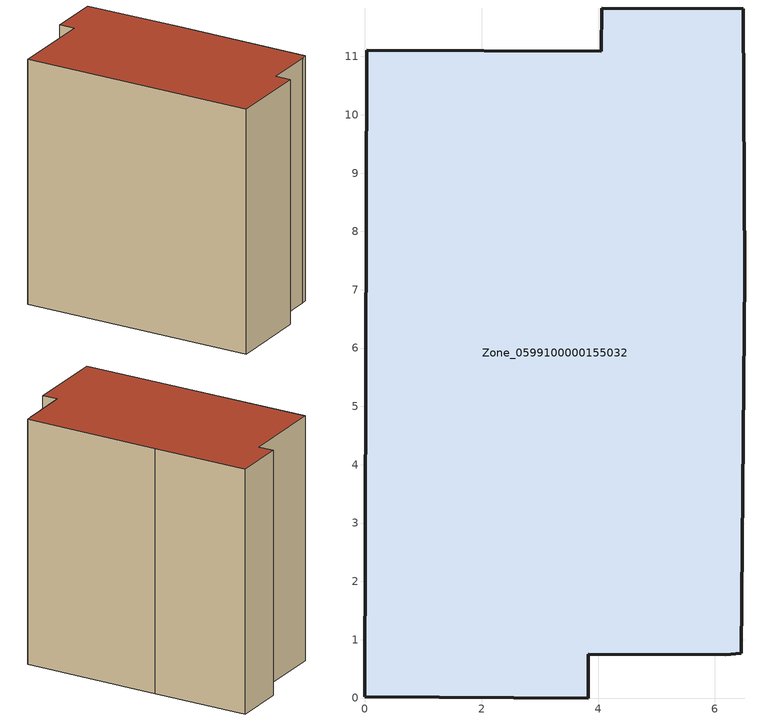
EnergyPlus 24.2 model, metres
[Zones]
Zone_0599100000155032
 floor ground (C_G): 0,0.02 0.03,11.11 4.05,11.09 4.06,11.83 6.49,11.82 6.51,7.26 6.45,0.77 6.18,0.74 3.83,0.75 3.83,0 z0
 wall outside (C_F): 0.03,11.11 0,0.02 3.83,0 3.83,0.75 6.18,0.74 6.45,0.77 6.51,7.26 6.49,11.82 4.06,11.83 4.05,11.09 0.03,11.11 z0:11.67
 roof outside (C_R): 4.05,11.09 0.03,11.11 0,0.02 3.83,0 3.83,0.75 6.18,0.74 6.45,0.77 6.51,7.26 6.49,11.82 4.06,11.83 z11.67
[BUILDING]
Pand.0599100000155032: North Axis=0; Terrain=City; Loads Convergence Tolerance Value=0.04; Temperature Convergence Tolerance Value=0.4; Solar Distribution=FullExterior; Maximum Number of Warmup Days=25; Minimum Number of Warmup Days=1
[Site:Location]
Rotterdam.The.Hague.AP_ZH_NLD Design_Conditions: Latitude=51.96; Longitude=4.45; Time Zone=1; Elevation=-4.5
[SITE:GROUNDTEMPERATURE:BUILDINGSURFACE]
18, 18, 18, 18, 18, 18, 18, 18, 18, 18, 18, 18
[MATERIAL] Thermal Absorptance=0.9; Solar Absorptance=0.7; Visible Absorptance=0.7
Name | Roughness | Thickness | Conductivity | Density | Specific Heat
G.TI.1946 | MediumSmooth | 0.15 | 1 | 540 | 1210
F.TI.1946 | Rough | 0.3 | 0.857143 | 1920 | 840
R.TI.1946 | MediumRough | 0.2 | 0.1 | 1500 | 1000
[CONSTRUCTION]
C_G: G.TI.1946
C_F: F.TI.1946
C_R: R.TI.1946
[ZONE]
Zone_0599100000155032: Type=1; Multiplier=1; Ceiling Height=Autocalculate; Volume=Autocalculate; Floor Area=autocalculate; Part of Total Floor Area=Yes
[ZONEINFILTRATION:DESIGNFLOWRATE]
Infil_Zone_0599100000155032: Zone or ZoneList or Space or SpaceList=Zone_0599100000155032; Schedule=AlwaysOn; Design Flow Rate Calculation Method=Flow/Area; Flow Rate per Floor Area=0.003; Constant Term Coefficient=1; Temperature Term Coefficient=0; Velocity Term Coefficient=0; Velocity Squared Term Coefficient=0
[HVACTEMPLATE:ZONE:IDEALLOADSAIRSYSTEM]
Zone_0599100000155032: Maximum Heating Supply Air Temperature=50; Minimum Cooling Supply Air Temperature=13; Maximum Heating Supply Air Humidity Ratio=0.0156; Minimum Cooling Supply Air Humidity Ratio=0.0077; Heating Limit=NoLimit; Cooling Limit=NoLimit; Dehumidification Control Type=ConstantSensibleHeatRatio; Cooling Sensible Heat Ratio=0.7; Dehumidification Setpoint=60; Humidification Control Type=None; Humidification Setpoint=30; Outdoor Air Method=None; Outdoor Air Flow Rate per Person=0.00944; Outdoor Air Flow Rate per Zone Floor Area=0; Outdoor Air Flow Rate per Zone=0; Demand Controlled Ventilation Type=None; Outdoor Air Economizer Type=NoEconomizer; Heat Recovery Type=None; Sensible Heat Recovery Effectiveness=0.7; Latent Heat Recovery Effectiveness=0.65
[ZONECONTROL:THERMOSTAT]
ThermostatControl_Zone_0599100000155032: Zone or ZoneList=Zone_0599100000155032; Control Type Schedule=DualSetpointControlType; Control 1=Thermostat_Zone_0599100000155032; Temperature Difference Between Cutout And Setpoint=0
[THERMOSTATSETPOINT:DUALSETPOINT]
Thermostat_Zone_0599100000155032: Heating Setpoint Temperature Schedule=HeatingSetpoint_Zone_0599100000155032; Cooling Setpoint Temperature Schedule=CoolingSetpoint_Zone_0599100000155032
[SCHEDULE:COMPACT]
HeatingSetpoint_Zone_0599100000155032: Through: 12/31, For: AllDays, Until: 24:00, 21
CoolingSetpoint_Zone_0599100000155032: Through: 12/31, For: AllDays, Until: 24:00, 24
DualSetpointControlType: Through: 12/31, For: AllDays, Until: 24:00, 4
AlwaysOn: Through: 12/31, For: AllDays, Until: 24:00, 1
